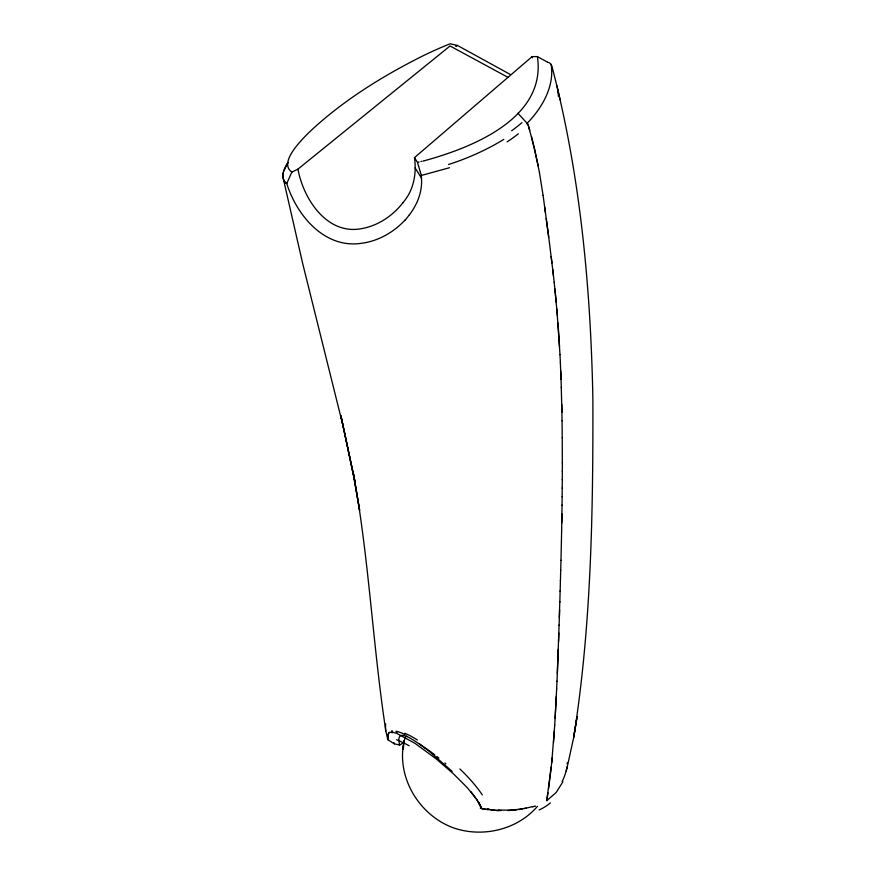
<?xml version="1.0" encoding="UTF-8"?>
<svg xmlns="http://www.w3.org/2000/svg" width="876" height="876" viewBox="0 0 876 876"><rect width="100%" height="100%" fill="white"/><g stroke="black" fill="none" stroke-linecap="round" stroke-linejoin="round"><path stroke-width="1.31" d="M562.315 471.255L562.337 462.78M562.272 479.676L562.326 471.146M562.217 488.151L562.293 479.533M562.14 496.703L562.228 487.976M562.031 505.332L562.151 496.506M562.053 505.123L561.757 522.972M561.932 513.873L561.625 531.852M561.428 541.127L561.593 532.017M561.407 541.237L560.99 560.355M560.728 570.364L560.958 560.301M560.454 580.668L560.706 570.199M560.147 591.278L560.421 580.35M559.83 602.239L560.125 590.807M559.808 601.56L559.096 625.541M559.348 617.657L559.6 609.882M559.074 625.037L558.559 641.528M558.811 633.052L557.333 673.567M558.253 649.204L557.005 681.429M403.781 740.735A77.208 50.348 7.9 0 0 403.584 742.706L403.321 749.133L403.825 741.096M556.654 689.16L556.983 681.178M556.643 688.93L554.738 724.901M556.282 696.54L555.143 718.178M567.221 764.113L567.287 762.711M554.738 725.043L551.716 762.744L546.766 800.653L556.096 792.583L562.918 781.808M403.267 745.629C398.043 780.385 420.48 815.534 453.045 827.721C482.107 838.014 517.179 830.021 537.437 806.358M554.344 731.088L553.523 742.454M551.705 762.689L552.176 757.882M551.223 767.343L548.562 788.761M566.805 768.252L566.98 766.883M282.948 174.532L283.419 172.123M547.982 792.769L546.766 800.653M573.605 737.877L577.076 716.798L573.605 737.877L566.345 770.99M574.317 733.398C591.333 623.635 593.096 511.956 592.888 401.088L592.702 390.083C590.106 282.674 579.868 174.773 553.008 70.507C552.055 67.069 552 62.897 547.522 62.185M558.439 96.36L557.881 90.151M283.66 171.269L288.018 162.432C284.076 168.203 279.433 178.419 286.748 183.522C296.592 215.113 324.043 248.412 360.66 243.408C377.622 241.437 393.39 232.6 404.931 220.161M287.229 182.449L291.839 172.123L297.939 169.123L450.045 45.979L507.927 77.307M287.164 182.613L286.748 183.522L286.222 183.139M409.486 214.74C416.319 205.74 421.104 194.855 421.564 183.456A78.293 62.459 7 0 0 421.455 178.135L421.345 175.452M388.845 732.588L387.882 734.997L387.761 739.629L394.288 743.812L399.686 745.016L403.584 742.706M403.037 202.63C393.138 215.299 379.056 225.121 363.168 228.329C327.591 236.356 303.468 199.378 297.939 169.123M424.345 160.746C471.934 147.705 546.646 118.369 537.404 56.59M403.048 202.641A100.86 83.811 32.8 0 0 404.11 201.239C414.052 188.975 416.615 172.868 414.479 157.636L532.148 56.611L537.185 56.601M480.201 804.683L481.242 808.329L484.121 808.877M456.319 45.913L457.425 45.442L510.303 74.471M455.662 46.154L457.425 45.442L450.187 43.8A140.401 31.766 -32.2 0 0 422.199 56.217C387.214 73.781 353.422 94.269 323.419 119.53C313.641 127.863 304.038 136.557 296.044 146.664C290.909 153.311 282.532 165.597 291.839 172.123M534.546 806.446L535.51 806.117M449.53 167.721L421.4 175.441M423.699 160.899L423.053 161.053M524.253 808.581L526.038 808.165M421.761 161.348L420.907 161.545M419.024 161.961L418.378 162.104M522.435 808.953L518.702 809.577M516.785 809.829L512.832 810.234A74.799 48.782 7.9 0 1 507.839 810.552M498.291 810.65L488.972 809.643M490.921 809.884L496.32 810.377A74.799 48.782 7.9 0 0 500.842 810.585M488.304 809.731L486.432 809.468M487.505 809.435L482.731 808.855M486.169 809.424L483.782 809.041M482.337 808.778L481.537 808.493M396.072 731.832L397.211 732.15M406.584 736.081L407.417 736.508M537.426 56.601L547.292 62.054M429.481 750.896C423.349 748.301 393.652 721.298 399.686 745.016M419.363 743.735L420.392 744.436M430.072 751.323L430.663 751.761M431.255 752.199L433.04 753.546M433.642 754.006L434.846 754.926M426.776 749.111L452.147 771.395M436.85 756.481L438.854 758.079M444.899 763.018L445.895 763.861M517.935 113.245L527.823 124.129M471.069 791.762L477.628 800.795L481.712 808.668L476.445 799.054L467.149 787.524L453.045 773.442L436.029 758.747L414.961 743.33L396.708 733.354L391.922 731.986L389.305 732.445L387.904 734.887L387.761 739.629L385.867 731.077C372.639 644.802 369.037 557.267 352.995 471.387L359.631 510.303L353.663 476.456L340.928 415.87L354.933 481.461L340.928 415.87M414.479 157.636L417.458 162.301L418.597 166.166M415.115 167.885L421.509 178.135M393.882 742.596L394.288 743.812M479.26 802.547L479.676 803.949M529.794 130.404L527.954 124.272L534.524 148.493L539.375 172.112M421.268 175.2L420.425 172.364M420.381 172.211L418.64 166.32M532.148 56.611L532.466 57.739M531.491 136.492L538.291 166.287M343.337 427.061L302.658 263.435L283.561 179.832M556.818 85.519L560.125 99.974M539.375 172.156L543.087 195.414M543.087 195.37L548.737 237.374M544.697 206.977L545.474 212.758M546.241 218.529L547.905 231.078M547.905 231.111L549.559 243.681M549.559 243.769L553.49 275.918M551.179 256.537L551.957 262.953M552.723 269.25L554.212 282.455M554.201 282.302L557.454 315.918M554.913 288.905L556.238 302.308M556.862 309.108L560.005 354.681M558.001 322.959L559.534 346.513M559.961 354.539L560.399 362.817M560.355 362.642L561.056 379.253M560.695 370.811L561.319 387.531M561.275 387.312L561.888 412.377M561.757 404.186L562.031 420.787M562.053 420.918L562.228 437.628M562.239 437.682L562.326 462.856M480.256 808.099A73.967 1.774 13 0 1 480.815 808.318M532.247 806.643A76.814 50.085 7.6 0 1 498.258 809.928M534.448 806.292A69.5 52.253 15.2 0 1 532.477 806.916M550.347 802.865A54.257 38.303 10.4 0 1 539.145 809.939M566.663 768.241A113.146 73.496 4.3 0 1 562.107 781.611M551.103 64.43A116.07 70.704 -19.8 0 1 526.607 123.844M521.976 122.64A111.34 55.714 -23 0 1 511.661 130.776M286.047 183.248A155.161 34.744 -31.7 0 1 283.287 174.346M459.9 768.986A81.621 29.74 38.4 0 1 482.315 794.893M420.447 744.578A56.338 13.863 42.7 0 1 426.809 749.232M404.942 733.322A54.728 13.6 42.8 0 1 417.359 739.99M396.204 731.23A63.86 11.257 38.8 0 1 405.128 734.559M396.587 739.738A82.136 13.326 37.4 0 1 409.158 745.75M489.071 808.866A58.166 30.189 7.8 0 1 487.647 808.668M392.141 732.916A78.271 51.038 7.8 0 1 392.043 730.496M403.694 742.804A57.827 34.624 60.3 0 1 405.522 737.154M385.703 731.077A86.691 57.367 4.8 0 1 385.648 723.981M409.41 214.675A111.405 90.173 41.2 0 1 405.019 220.237M503.799 139.383A157.078 93.601 -18.2 0 1 448.556 164.491M518.373 133.809A125.082 72.029 -19.8 0 1 507.105 141.879"/></g></svg>
